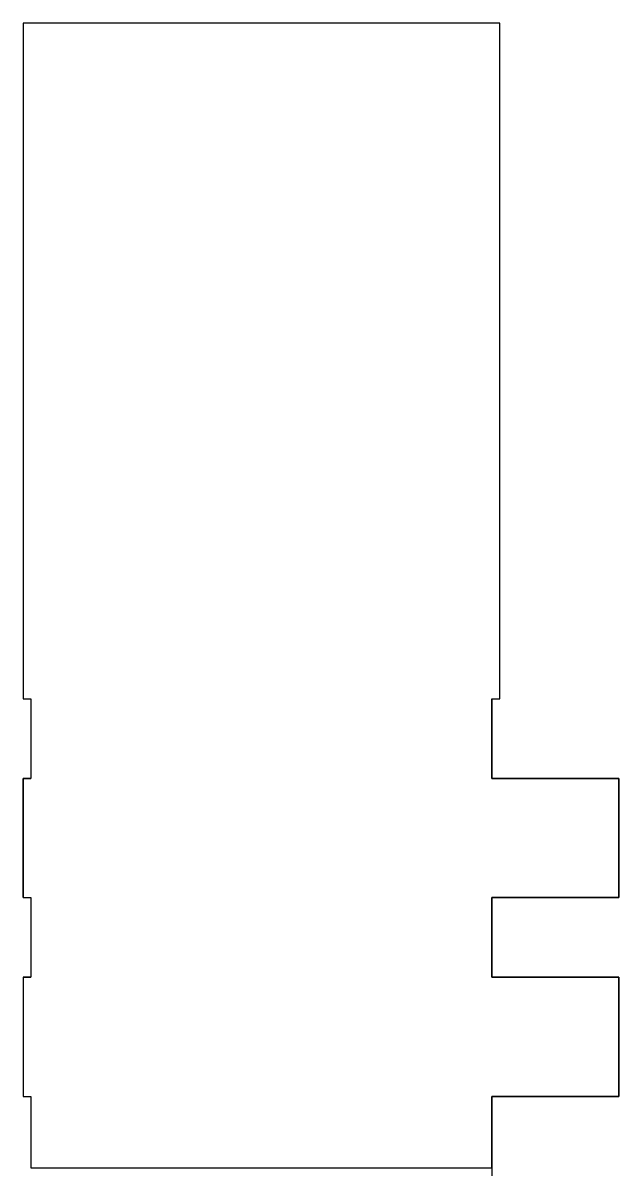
# Model space of a CAD drawing. Header units: inches. Extents: x 0 to 7.5, y 0 to 14.5.
import ezdxf

# ---------------------------------------------------------------- set-up
doc = ezdxf.new("R2010")
doc.units = ezdxf.units.IN
doc.header["$MEASUREMENT"] = 0

msp = doc.modelspace()

# ---------------------------------------------------------------- linework, layer by layer
for p, q in [((6, 14.5), (0, 14.5)), ((0, 14.5), (0, 6)), ((6, 14.5), (0, 14.5)), ((0, 14.5), (0, 6)), ((6, 6), (6, 14.5)), ((6, 6), (6, 14.5)), ((0, 6), (0.1, 6)), ((0, 6), (0.1, 6)), ((0.1, 6), (0.1, 5)), ((0.1, 6), (0.1, 5)), ((5.9, 6), (5.9, 5)), ((5.9, 6), (6, 6)), ((5.9, 6), (5.9, 5)), ((5.9, 6), (6, 6)), ((0, 5), (0.1, 5)), ((0, 3.5), (0, 5)), ((0, 5), (0.1, 5)), ((0, 3.5), (0, 5)), ((5.9, 5), (7.5, 5)), ((5.9, 5), (7.5, 5)), ((5.9, 5), (6, 5)), ((7.5, 5), (7.5, 3.5)), ((7.5, 5), (7.5, 3.5)), ((0, 3.5), (0.1, 3.5)), ((0, 3.5), (0.1, 3.5)), ((0.1, 3.5), (0.1, 2.5)), ((0.1, 3.5), (0.1, 2.5)), ((5.9, 3.5), (5.9, 2.5)), ((7.5, 3.5), (5.9, 3.5)), ((5.9, 3.5), (5.9, 2.5)), ((7.5, 3.5), (5.9, 3.5)), ((0, 2.5), (0.1, 2.5)), ((0, 2.5), (0, 1)), ((0, 2.5), (0.1, 2.5)), ((0, 2.5), (0, 1)), ((5.9, 2.5), (7.5, 2.5)), ((5.9, 2.5), (7.5, 2.5)), ((7.5, 2.5), (7.5, 1)), ((7.5, 2.5), (7.5, 1)), ((0, 1), (0.1, 1)), ((0, 1), (0.1, 1)), ((0.1, 1), (0.1, 0.1)), ((0.1, 1), (0.1, 0.1)), ((5.9, 1), (5.9, 0)), ((7.5, 1), (5.9, 1)), ((5.9, 1), (5.9, 0)), ((7.5, 1), (5.9, 1)), ((0.1, 0.1), (5.9, 0.1)), ((0.1, 0.1), (5.9, 0.1))]:
    msp.add_line(p, q)
msp.add_lwpolyline([(0.1, 1), (0.1, 0.1), (5.9, 0.1), (5.9, 1), (7.5, 1), (7.5, 2.5), (5.9, 2.5), (5.9, 3.5), (7.5, 3.5), (7.5, 5), (5.9, 5), (5.9, 6), (6, 6), (6, 14.5), (0, 14.5), (0, 6), (0.1, 6), (0.1, 5), (0, 5), (0, 3.5), (0.1, 3.5), (0.1, 2.5), (0, 2.5), (0, 1)], close=True)
msp.add_lwpolyline([(0.1, 1), (0.1, 0.1), (5.9, 0.1), (5.9, 1), (7.5, 1), (7.5, 2.5), (5.9, 2.5), (5.9, 3.5), (7.5, 3.5), (7.5, 5), (5.9, 5), (5.9, 6), (6, 6), (6, 14.5), (0, 14.5), (0, 6), (0.1, 6), (0.1, 5), (0, 5), (0, 3.5), (0.1, 3.5), (0.1, 2.5), (0, 2.5), (0, 1)])

doc.saveas('drawing.dxf')
